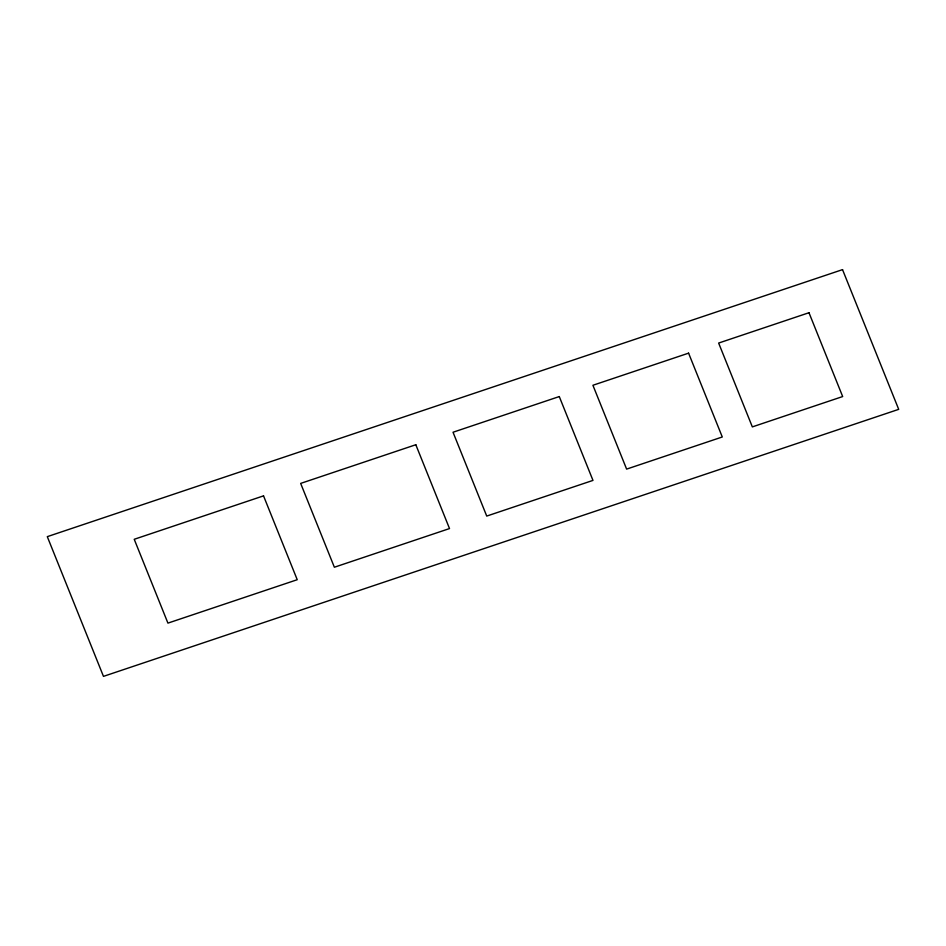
<?xml version="1.0" encoding="UTF-8"?>
<svg xmlns="http://www.w3.org/2000/svg" width="946" height="946" viewBox="0 0 946 946"><rect width="100%" height="100%" fill="white"/><g stroke="black" fill="none" stroke-linecap="round" stroke-linejoin="round"><path stroke-width="1.42" d="M842.531 269.634L47.3 536.654L103.469 676.366L898.7 409.346L842.531 269.634M263.532 495.87L134.226 539.291L167.927 623.118L297.233 579.709L263.532 495.87M415.814 444.738L300.662 483.406L334.364 567.233L449.516 528.566L415.814 444.738M559.275 396.563L453.028 432.239L486.729 516.078L592.976 480.402L559.275 396.563M688.582 353.154L592.917 385.27L626.619 469.11L722.283 436.981L688.582 353.154M808.984 312.724L718.641 343.055L752.342 426.894L842.673 396.551L808.984 312.724"/></g></svg>
